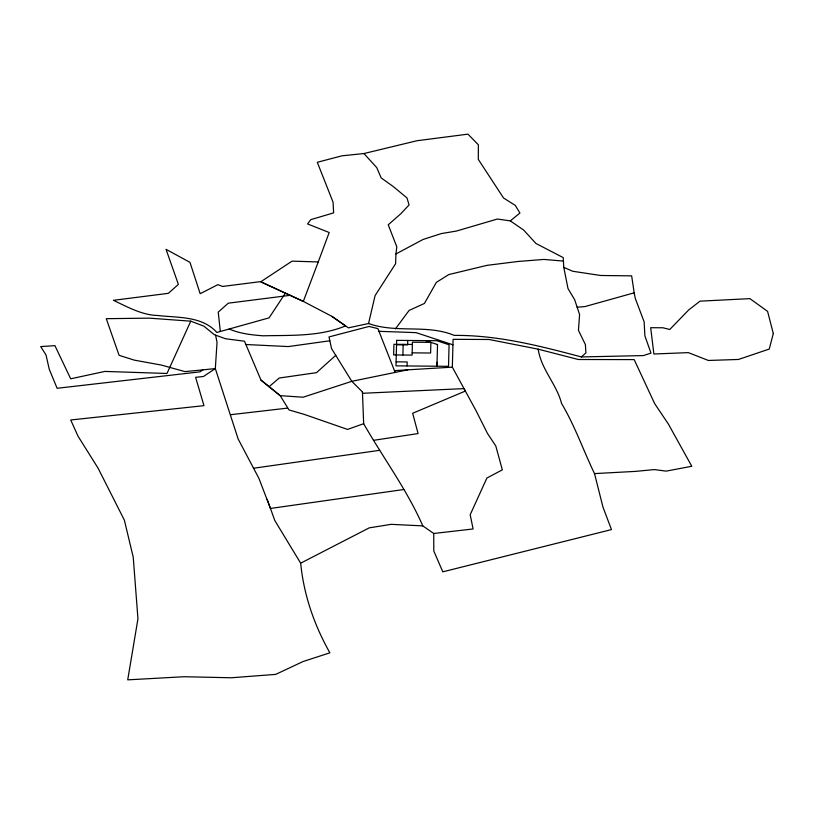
<?xml version="1.0" encoding="UTF-8"?>
<svg xmlns="http://www.w3.org/2000/svg" width="814" height="814" viewBox="0 0 814 814"><rect width="100%" height="100%" fill="white"/><g stroke="black" fill="none" stroke-linecap="round" stroke-linejoin="round"><path stroke-width="1.22" d="M402.879 355.016L403.164 344.373M407.081 365.954L407.193 361.945L396.103 361.843M407.763 340.466L407.641 344.902L396.55 344.8M436.599 366.208L437.057 362.21M437.179 344.444L437.515 345.167M436.955 366.219L437.525 344.556L425.63 340.628M395.166 372.425L377.91 328.602L369.037 326.455L328.998 336.925L331.573 348.626L351.811 381.318L362.444 391.951L363.665 423.667C383.129 457.875 406.969 489.682 422.802 525.885L433.73 533.485L473.097 528.968L470.187 514.733L486.894 478.042L502.33 469.851L495.797 445.98L487.474 433.424L476.048 410.704L452.34 367.155L453.083 339.336L489.102 339.489L538.196 349.175L578.337 359.503L634.177 359.605L654.68 403.652L668.396 424.094L691.778 466.259L666.137 471.133L654.405 469.586L635.327 471.398L594.505 473.595C583.312 450.325 574.857 425.783 561.568 403.459C556.562 384.025 541.066 369.261 538.196 349.175M395.95 253.937L395.594 263.726L375.091 295.594L368.549 323.524L348.382 327.859L331.868 316.351L303.317 301.404L260.745 281.807L292.063 261.141L318.243 261.945L329.182 232.519L307.57 223.942L310.765 219.658L333.618 212.881L333.068 202.198L317.297 162.291L341.961 155.82L363.95 153.541L417.002 140.73L467.979 134.147L478.367 144.8L478.306 159.402L503.54 198.006L515.262 205.372L519.942 213.034L510.307 220.879L497.364 219.037L456.481 231.044L441.259 233.598L423.056 239.479L395.95 253.937L396.815 246.835L388.237 224.796L400.976 213.594L409.076 204.935L406.99 197.944L393.61 186.823L381.156 177.89L376.77 167.643L363.95 153.541M318.243 261.945L303.317 301.404L260.439 281.644L222.639 286.447L217.867 284.656L200.173 293.701L189.977 262.352L166.046 249.338L178.378 284.412L168.315 293.345L113.441 300.315C127.299 306.939 142.185 315.14 157.713 315.486C177.971 317.898 201.862 315.801 216.87 332.448L269.088 317.857L285.368 293.172M363.665 423.667L347.568 429.436L304.405 414.438L289.021 409.951L280.189 395.655L260.999 380.138L244.485 341.219L225.509 338.746L214.347 334.707L203.836 326.149L190.771 321.174L167.002 373.473L104.884 371.428L70.696 378.805L54.925 345.645L40.7 346.591L46.032 354.965L49.257 369.281L57.122 388.288L199.868 371.866L202.9 369.861L215.323 368.569L238.166 439.041L258.903 478.347L270.452 508.455L403.785 489.519M395.421 328.907L409.096 310.439L424.42 303.459L436.365 282.356L448.85 274.552L487.067 265.344L517.948 261.487L543.905 259.432L563.41 261.091L563.787 267.368L567.999 288.573L574.664 299.725L579.578 314.54L578.449 330.362L585.398 344.617L585.907 352.91L581.369 356.939C539.814 345.889 497.547 335.032 454.253 335.399C426.882 324.003 396.449 333.537 368.549 323.524M335.836 355.291L316.504 372.659L279.222 378.022L269.108 386.681L260.999 380.138M215.598 335.164L217.033 342.399L215.323 368.569L203.469 376.485L195.614 377.32L203.968 405.657L70.716 419.983L77.991 436.121L98.128 468.254L124.369 520.146L133.231 557.173L137.953 618.803L127.717 679.853L183.995 676.729L231.329 677.767L275.702 674.389L302.961 661.568L329.894 652.818C314.235 625.101 303.815 595.105 300.671 563.186L369.19 527.869L391.168 524.338L422.802 525.885M563.787 267.368L572.781 271.276L600.651 275.488L631.654 275.865L634.177 292.826L584.9 306.593L577.065 307.244M407.753 369.841L351.811 381.318L303.083 397.222L280.189 395.655L269.108 386.681M373.585 440.323L418.091 433.567L412.657 413.258L465.354 391.066L464.021 388.614L362.495 393.294L362.444 391.951M253.419 468.264L379.65 450.315M329.853 340.791L288.349 346.571L245.879 344.515M290.079 295.329L228.307 303.174L218.244 312.108L220.309 331.491M230.576 414.713L287.393 408.129M202.9 369.861L184.92 371.611L161.498 365.099L134.218 360.114L119.088 355.311L106.278 318.681L149.359 318.152L190.771 321.174M394.454 370.635L452.34 367.155M581.369 356.939L643.335 355.586L650.986 353.103L644.891 335.887L644.149 321.886L635.276 298.423L634.177 292.826M412.383 344.454L393.935 344.291L393.65 354.935L412.098 355.108L412.444 342.195L430.891 342.368L430.606 353.011L412.159 352.849M378.978 331.318L416.086 332.641L452.94 344.81M229.233 328.998C239.804 333.648 251.506 334.9 262.912 335.806C290.598 335.124 319.495 336.793 345.553 325.885L331.868 316.351M510.307 220.879L523.585 229.996L535.948 243.478L563.227 257.611L563.41 261.091M300.671 563.186L274.776 520.461L267.155 499.287M594.505 473.595L603.021 507.305L611.477 529.588L442.796 571.835L433.811 551.017L433.73 533.485M396.672 340.364L395.991 365.852L448.514 366.32L449.084 344.77L436.843 340.72L396.672 340.364M773.3 333.506L769.25 349.053L738.491 359.452L708.394 360.47L688.359 352.625L653.896 354.009L650.671 327.706L662.881 327.767L669.78 329.477L688.664 309.981L700.02 301.16L749.918 298.636L767.582 311.375L773.3 333.506"/></g></svg>
